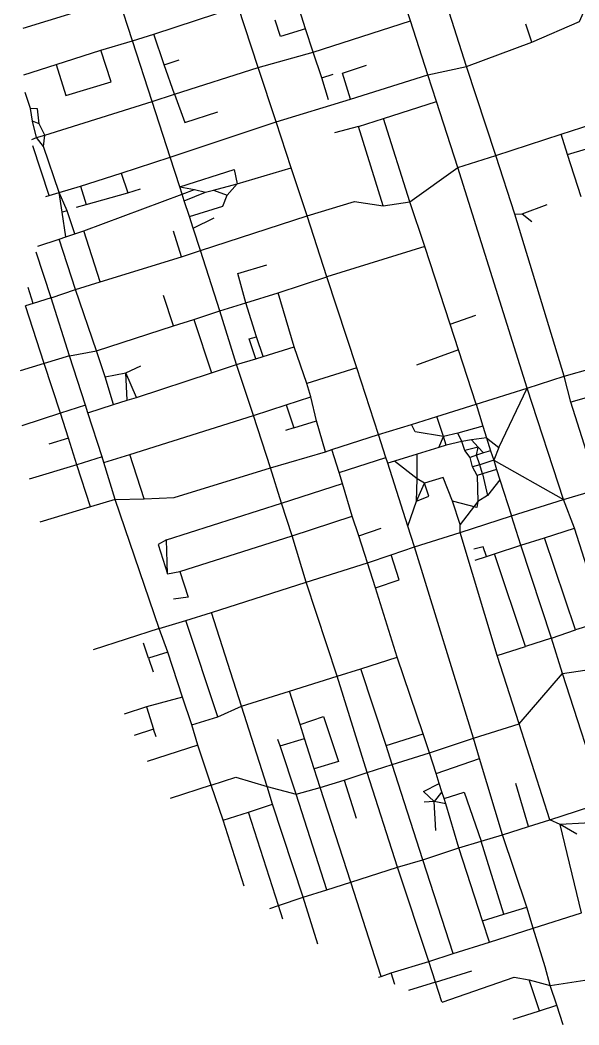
# Model space of a CAD drawing. Header units: metres. Extents: x 630184 to 632769, y 4834503 to 4837449.
# Drawn here: x 630184 to 631272, y 4834510 to 4836467 of the extents above; entities that cross this region are included whole.
import ezdxf

# ---------------------------------------------------------------- set-up
doc = ezdxf.new("R2010")
doc.units = ezdxf.units.M

msp = doc.modelspace()

# ---------------------------------------------------------------- linework, layer by layer
at = {"layer": 'ROADS'}
for points in [[(631053.1, 4836376.9), (630967, 4836645.9)], [(630943.7, 4836465.9), (630920.8, 4836535.9)], [(631180.2, 4836424), (631273.3, 4836464.6), (631295.1, 4836515.2), (631373.4, 4836540.4)], [(630189.7, 4836451.2), (630375.9, 4836509.2)], [(630402.8, 4836426.6), (630375.9, 4836509.2)], [(630739.4, 4836449.8), (630715.5, 4836526.9)], [(630444.4, 4836439.4), (630608.3, 4836493.9)], [(630647.2, 4836374.6), (630608.3, 4836493.9)], [(630739.4, 4836449.8), (630690.6, 4836435), (630680.1, 4836466.9)], [(630754.1, 4836404.8), (630739.4, 4836449.8)], [(630754.1, 4836404.8), (630943.7, 4836465.9)], [(630978, 4836360.8), (630943.7, 4836465.9)], [(631180.2, 4836424), (631168.5, 4836459.2)], [(630402.8, 4836426.6), (630444.4, 4836439.4)], [(630464.3, 4836380.1), (630444.4, 4836439.4)], [(630340.6, 4836408.3), (630402.8, 4836426.6)], [(630441.1, 4836308.5), (630402.8, 4836426.6)], [(631053.1, 4836376.9), (631180.2, 4836424)], [(630253.6, 4836380.9), (630272.5, 4836320.2), (630361.2, 4836347.2), (630340.6, 4836408.3)], [(630253.6, 4836380.9), (630340.6, 4836408.3)], [(630647.2, 4836374.6), (630754.1, 4836404.8)], [(630771, 4836354.5), (630754.1, 4836404.8)], [(630191.1, 4836360.8), (630253.6, 4836380.9)], [(630464.3, 4836380.1), (630493.5, 4836389.5)], [(630484.5, 4836322.6), (630464.3, 4836380.1)], [(630484.5, 4836322.6), (630647.2, 4836374.6)], [(630682, 4836268.7), (630647.2, 4836374.6)], [(630827.2, 4836313.2), (630811.4, 4836363.6), (630858.3, 4836379.2)], [(630978, 4836360.8), (631053.1, 4836376.9)], [(631110.3, 4836203.4), (631053.1, 4836376.9)], [(630771, 4836354.5), (630793.5, 4836361.5)], [(630784.5, 4836311.7), (630771, 4836354.5)], [(630827.2, 4836313.2), (630978, 4836360.8)], [(630994.7, 4836308.4), (630978, 4836360.8)], [(630203.8, 4836294.8), (630193.3, 4836326.4)], [(630441.1, 4836308.5), (630484.5, 4836322.6)], [(630484.5, 4836322.6), (630504.5, 4836267.9), (630568.4, 4836288.4)], [(630682, 4836268.7), (630827.2, 4836313.2)], [(630220.7, 4836264.9), (630217.8, 4836294.1), (630203.8, 4836294.8)], [(630207.6, 4836270.1), (630203.8, 4836294.8)], [(630231.8, 4836243.2), (630441.1, 4836308.5)], [(630475.8, 4836200.1), (630441.1, 4836308.5)], [(630891.2, 4836275.2), (630994.7, 4836308.4)], [(631036.4, 4836179.8), (630994.7, 4836308.4)], [(630842.9, 4836259.9), (630891.2, 4836275.2)], [(630942.6, 4836112.9), (630891.2, 4836275.2)], [(631237.1, 4836244.9), (631338, 4836277.3)], [(630215.6, 4836238.2), (630207.6, 4836270.1)], [(630220.7, 4836264.9), (630207.6, 4836270.1)], [(630231.8, 4836243.2), (630220.7, 4836264.9)], [(630475.8, 4836200.1), (630682, 4836268.7)], [(630711.5, 4836179.2), (630682, 4836268.7)], [(630842.9, 4836259.9), (630795.7, 4836247.4)], [(630890.5, 4836105.5), (630842.9, 4836259.9)], [(630206.5, 4836234.7), (630215.6, 4836238.2)], [(630215.6, 4836238.2), (630231.8, 4836243.2)], [(630229.2, 4836220.8), (630215.6, 4836238.2)], [(630229.2, 4836220.8), (630231.8, 4836243.2)], [(631110.3, 4836203.4), (631237.1, 4836244.9)], [(631250, 4836205.3), (631237.1, 4836244.9)], [(630240.2, 4836125.7), (630208.5, 4836222.1)], [(630260, 4836131.2), (630229.2, 4836220.8)], [(631250, 4836205.3), (631286.9, 4836216.4), (631300.1, 4836174.4)], [(630380.2, 4836169.3), (630475.8, 4836200.1)], [(630494.8, 4836142.3), (630475.8, 4836200.1)], [(631036.4, 4836179.8), (631110.3, 4836203.4)], [(631147.1, 4836089.4), (631110.3, 4836203.4)], [(631276.1, 4836123), (631250, 4836205.3)], [(630494.8, 4836142.3), (630600.8, 4836176.3), (630606.5, 4836148.1)], [(630606.5, 4836148.1), (630711.5, 4836179.2)], [(630742.9, 4836085.7), (630711.5, 4836179.2)], [(630942.6, 4836112.9), (631036.4, 4836179.8)], [(631171.2, 4835750.1), (631036.4, 4836179.8)], [(630301.1, 4836143.5), (630380.2, 4836169.3)], [(630380.2, 4836169.3), (630393.2, 4836130.4)], [(630260, 4836131.2), (630301.1, 4836143.5)], [(630301.1, 4836143.5), (630312, 4836108.1)], [(630393.2, 4836130.4), (630418.4, 4836138.5)], [(630499, 4836128.4), (630494.8, 4836142.3)], [(630494.8, 4836142.3), (630523.5, 4836137.5)], [(630499, 4836128.4), (630523.5, 4836137.5)], [(630523.5, 4836137.5), (630544.9, 4836131.8)], [(630544.9, 4836131.8), (630560.6, 4836136)], [(630560.6, 4836136), (630606.5, 4836148.1)], [(630560.6, 4836136), (630586.7, 4836126.1)], [(630586.7, 4836126.1), (630606.5, 4836148.1)], [(630233.7, 4836123.5), (630240.2, 4836125.7)], [(630240.2, 4836125.7), (630260, 4836131.2)], [(630265.3, 4836093.2), (630260, 4836131.2)], [(630275.2, 4836095.9), (630260, 4836131.2)], [(630307.6, 4836056.7), (630499, 4836128.4)], [(630312, 4836108.1), (630393.2, 4836130.4)], [(630503.4, 4836114.9), (630499, 4836128.4)], [(630503.4, 4836114.9), (630544.9, 4836131.8)], [(630513.4, 4836084.3), (630578.7, 4836104.5), (630586.7, 4836126.1)], [(630293.4, 4836102.8), (630312, 4836108.1)], [(630513.4, 4836084.3), (630503.4, 4836114.9)], [(630742.9, 4836085.7), (630834.8, 4836114.1), (630890.5, 4836105.5)], [(630890.5, 4836105.5), (630942.6, 4836112.9)], [(630972.1, 4836026.1), (630942.6, 4836112.9)], [(631161.3, 4836089.7), (631209.8, 4836108.2)], [(630275.2, 4836095.9), (630265.3, 4836093.2)], [(630272.7, 4836044.8), (630265.3, 4836093.2)], [(630290.1, 4836050.6), (630275.2, 4836095.9)], [(630520.6, 4836061.9), (630513.4, 4836084.3)], [(630520.6, 4836061.9), (630561.4, 4836082)], [(630534.8, 4836018.2), (630742.9, 4836085.7)], [(630781.3, 4835966.8), (630742.9, 4836085.7)], [(631147.1, 4836089.4), (631161.3, 4836089.7)], [(631243.2, 4835773.4), (631147.1, 4836089.4)], [(631161.3, 4836089.7), (631180.4, 4836074.7)], [(630534.8, 4836018.2), (630520.6, 4836061.9)], [(630218, 4836026.9), (630259.5, 4836040.5)], [(630259.5, 4836040.5), (630272.7, 4836044.8)], [(630291.7, 4835942.1), (630259.5, 4836040.5)], [(630272.7, 4836044.8), (630290.1, 4836050.6)], [(630290.1, 4836050.6), (630307.6, 4836056.7)], [(630339.3, 4835957.4), (630307.6, 4836056.7)], [(630498, 4836006.3), (630482.7, 4836055.8)], [(630498, 4836006.3), (630534.8, 4836018.2)], [(630572.6, 4835900.7), (630534.8, 4836018.2)], [(630972.1, 4836026.1), (630781.3, 4835966.8)], [(631021.5, 4835874.8), (630972.1, 4836026.1)], [(630244.4, 4835926.1), (630215.2, 4836014.9)], [(630339.3, 4835957.4), (630498, 4836006.3)], [(630623, 4835916.4), (630607.6, 4835973.5), (630663.9, 4835990.5)], [(630685.9, 4835935.8), (630781.3, 4835966.8)], [(630839.1, 4835790.1), (630781.3, 4835966.8)], [(630209.2, 4835915.3), (630199.1, 4835946)], [(630244.4, 4835926.1), (630291.7, 4835942.1)], [(630291.7, 4835942.1), (630339.3, 4835957.4)], [(630332.3, 4835823), (630291.7, 4835942.1)], [(630244.4, 4835926.1), (630209.2, 4835915.3)], [(630280, 4835813.5), (630244.4, 4835926.1)], [(630482.1, 4835871.5), (630463, 4835930.6)], [(630623, 4835916.4), (630685.9, 4835935.8)], [(630717.5, 4835831), (630685.9, 4835935.8)], [(630194.4, 4835910.7), (630194.2, 4835910.6)], [(630209.2, 4835915.3), (630194.4, 4835910.7)], [(630230.4, 4835798.2), (630194.4, 4835910.7)], [(630572.6, 4835900.7), (630623, 4835916.4)], [(630644.3, 4835850.5), (630623, 4835916.4)], [(630482.1, 4835871.5), (630521.8, 4835884.2)], [(630521.8, 4835884.2), (630572.6, 4835900.7)], [(630521.8, 4835884.2), (630556.3, 4835780.3)], [(630605.3, 4835796.4), (630572.6, 4835900.7)], [(631021.5, 4835874.8), (631070.9, 4835892.5)], [(630332.3, 4835823), (630482.1, 4835871.5)], [(631037.5, 4835824.8), (631021.5, 4835874.8)], [(630642.4, 4835807.3), (630630, 4835846.6), (630644.3, 4835850.5)], [(630657.3, 4835811.9), (630644.3, 4835850.5)], [(630280, 4835813.5), (630332.3, 4835823)], [(630349.2, 4835772), (630332.3, 4835823)], [(630657.3, 4835811.9), (630717.5, 4835831)], [(630741.8, 4835759.2), (630717.5, 4835831)], [(631037.5, 4835824.8), (630955.5, 4835794.9)], [(631071.6, 4835718.8), (631037.5, 4835824.8)], [(630280, 4835813.5), (630230.4, 4835798.2)], [(630311, 4835716.9), (630280, 4835813.5)], [(630605.3, 4835796.4), (630642.4, 4835807.3)], [(630642.4, 4835807.3), (630657.3, 4835811.9)], [(630230.4, 4835798.2), (630183.6, 4835783.8)], [(630262.3, 4835701.5), (630230.4, 4835798.2)], [(630389.8, 4835780.3), (630418.9, 4835793.9)], [(630556.3, 4835780.3), (630605.3, 4835796.4)], [(630638.3, 4835696.7), (630605.3, 4835796.4)], [(630839.1, 4835790.1), (630741.8, 4835759.2)], [(630881.8, 4835659.8), (630839.1, 4835790.1)], [(631243.2, 4835773.4), (631298.6, 4835789.5)], [(630349.2, 4835772), (630389.8, 4835780.3)], [(630365.6, 4835718.2), (630349.2, 4835772)], [(630392.3, 4835726.6), (630389.8, 4835780.3)], [(630410.2, 4835732.2), (630389.8, 4835780.3)], [(630410.2, 4835732.2), (630556.3, 4835780.3)], [(631171.2, 4835750.1), (631243.2, 4835773.4)], [(631256.1, 4835722.8), (631243.2, 4835773.4)], [(630749.9, 4835733.3), (630741.8, 4835759.2)], [(631071.6, 4835718.8), (631171.2, 4835750.1)], [(631116.2, 4835634.4), (631171.2, 4835750.1)], [(631241.9, 4835533.3), (631171.2, 4835750.1)], [(630365.6, 4835718.2), (630392.3, 4835726.6)], [(630392.3, 4835726.6), (630410.2, 4835732.2)], [(630701.8, 4835717.8), (630749.9, 4835733.3)], [(630760.8, 4835686.8), (630749.9, 4835733.3)], [(631315.7, 4835740), (631256.1, 4835722.8)], [(630311, 4835716.9), (630262.3, 4835701.5)], [(630315.7, 4835702.1), (630311, 4835716.9)], [(630315.7, 4835702.1), (630365.6, 4835718.2)], [(630638.3, 4835696.7), (630701.8, 4835717.8)], [(630701.8, 4835717.8), (630716.9, 4835672.7)], [(630995.4, 4835695.1), (631071.6, 4835718.8)], [(631071.6, 4835718.8), (631085, 4835676)], [(631295.2, 4835600.1), (631256.1, 4835722.8)], [(630262.3, 4835701.5), (630187.1, 4835677.2)], [(630277.7, 4835652.6), (630262.3, 4835701.5)], [(630343.3, 4835616.4), (630315.7, 4835702.1)], [(630397.5, 4835621.2), (630638.3, 4835696.7)], [(630671.2, 4835595.1), (630638.3, 4835696.7)], [(630716.9, 4835672.7), (630760.8, 4835686.8)], [(630778.3, 4835626.5), (630760.8, 4835686.8)], [(630946.1, 4835679.8), (630995.4, 4835695.1)], [(631008, 4835656.3), (630995.4, 4835695.1)], [(630716.9, 4835672.7), (630700.7, 4835667.8)], [(630881.8, 4835659.8), (630946.1, 4835679.8)], [(631008, 4835656.3), (630953.2, 4835665.2), (630946.1, 4835679.8)], [(631085, 4835676), (631036.1, 4835662.7)], [(631085, 4835676), (631091.7, 4835653.5)], [(630277.7, 4835652.6), (630239.7, 4835640.9)], [(630294.1, 4835601.1), (630277.7, 4835652.6)], [(630790.8, 4835630.6), (630881.8, 4835659.8)], [(630895.9, 4835615.2), (630881.8, 4835659.8)], [(630999.2, 4835634.7), (631008, 4835656.3)], [(631036.1, 4835662.7), (631008, 4835656.3)], [(631013.6, 4835639.1), (631008, 4835656.3)], [(631043.7, 4835646.5), (631013.6, 4835639.1)], [(631043.7, 4835646.5), (631036.1, 4835662.7)], [(631062.6, 4835649.9), (631043.7, 4835646.5)], [(631049.5, 4835629), (631043.7, 4835646.5)], [(631091.7, 4835653.5), (631062.6, 4835649.9)], [(631075.4, 4835635.5), (631062.6, 4835649.9)], [(631091.7, 4835653.5), (631100, 4835628.4)], [(631091.7, 4835653.5), (631116.2, 4835634.4)], [(630778.3, 4835626.5), (630790.8, 4835630.6)], [(630805.2, 4835585.7), (630790.8, 4835630.6)], [(630999.2, 4835634.7), (630956.6, 4835621.8)], [(631013.6, 4835639.1), (630999.2, 4835634.7)], [(631075.4, 4835635.5), (631049.5, 4835629)], [(631060.2, 4835615.5), (631049.5, 4835629)], [(631072.5, 4835619.7), (631075.4, 4835635.5)], [(631086.1, 4835624), (631075.4, 4835635.5)], [(631100, 4835628.4), (631086.1, 4835624)], [(631100, 4835628.4), (631106, 4835609.8)], [(631116.2, 4835634.4), (631106, 4835609.8)], [(630343.3, 4835616.4), (630294.1, 4835601.1)], [(630347, 4835605.6), (630343.3, 4835616.4)], [(630347, 4835605.6), (630397.5, 4835621.2)], [(630425.4, 4835534.8), (630397.5, 4835621.2)], [(630671.2, 4835595.1), (630778.3, 4835626.5)], [(630805.2, 4835585.7), (630895.9, 4835615.2)], [(630899.5, 4835604.3), (630895.9, 4835615.2)], [(630913, 4835608.3), (630899.5, 4835604.3)], [(630956.6, 4835621.8), (630913, 4835608.3)], [(630957.2, 4835573.9), (630913, 4835608.3)], [(630957.2, 4835573.9), (630956.6, 4835621.8)], [(631072.5, 4835619.7), (631060.2, 4835615.5)], [(631064.5, 4835596.8), (631060.2, 4835615.5)], [(631086.1, 4835624), (631072.5, 4835619.7)], [(631078.8, 4835601.2), (631072.5, 4835619.7)], [(631106, 4835609.8), (631078.8, 4835601.2)], [(631106, 4835609.8), (631241.9, 4835533.3)], [(631106, 4835609.8), (631111.7, 4835592)], [(630294.1, 4835601.1), (630201.6, 4835573.3)], [(630320.8, 4835519.2), (630294.1, 4835601.1)], [(630368.5, 4835533.4), (630347, 4835605.6)], [(630425.4, 4835534.8), (630484, 4835537.4), (630671.2, 4835595.1)], [(630692.7, 4835526.5), (630671.2, 4835595.1)], [(630938.9, 4835481.7), (630899.5, 4835604.3)], [(631078.8, 4835601.2), (631064.5, 4835596.8)], [(631073.8, 4835579.9), (631064.5, 4835596.8)], [(631084.3, 4835583.2), (631078.8, 4835601.2)], [(631111.7, 4835592), (631084.3, 4835583.2)], [(631111.7, 4835592), (631117.9, 4835571.6)], [(630811.6, 4835564.7), (630805.2, 4835585.7)], [(630955.7, 4835530.2), (630957.2, 4835573.9)], [(630971.4, 4835565.1), (630957.2, 4835573.9)], [(631025.8, 4835530), (631007.8, 4835576.2), (630971.4, 4835565.1)], [(631084.3, 4835583.2), (631073.8, 4835579.9)], [(631073.8, 4835579.9), (631075, 4835529.7)], [(631084.3, 4835583.2), (631094, 4835541.4)], [(631117.9, 4835571.6), (631094, 4835541.4)], [(631117.9, 4835571.6), (631140.8, 4835501.6)], [(630692.7, 4835526.5), (630811.6, 4835564.7)], [(630830.6, 4835501.1), (630811.6, 4835564.7)], [(630955.7, 4835530.2), (630971.4, 4835565.1)], [(630955.7, 4835530.2), (630979.6, 4835539.6), (630971.4, 4835565.1)], [(631241.9, 4835533.3), (631310.2, 4835553.5)], [(630368.5, 4835533.4), (630320.8, 4835519.2)], [(630368.5, 4835533.4), (630425.4, 4835534.8)], [(630454.6, 4835282), (630368.5, 4835533.4)], [(630938.9, 4835481.7), (630955.7, 4835530.2)], [(631040.5, 4835484.9), (631025.8, 4835530)], [(631075, 4835529.7), (631073.3, 4835517.9), (631025.8, 4835530)], [(631075, 4835529.7), (631040.5, 4835484.9)], [(631094, 4835541.4), (631075, 4835529.7)], [(631140.8, 4835501.6), (631241.9, 4835533.3)], [(631263.1, 4835477.7), (631241.9, 4835533.3)], [(630320.8, 4835519.2), (630221.9, 4835489.5)], [(630469, 4835454.9), (630692.7, 4835526.5)], [(630713.3, 4835462.6), (630692.7, 4835526.5)], [(630713.3, 4835462.6), (630830.6, 4835501.1)], [(630843.2, 4835462.8), (630830.6, 4835501.1)], [(631040.9, 4835469.3), (631140.8, 4835501.6)], [(631159.1, 4835444.2), (631140.8, 4835501.6)], [(630843.2, 4835462.8), (630886.7, 4835477.5)], [(630952, 4835441.2), (630938.9, 4835481.7)], [(631040.9, 4835469.3), (631040.5, 4835484.9)], [(631204.9, 4835458.9), (631263.1, 4835477.7)], [(631321.3, 4835296.7), (631263.1, 4835477.7)], [(630469, 4835454.9), (630452.2, 4835446), (630470.8, 4835388.9)], [(630470.8, 4835388.9), (630469, 4835454.9)], [(630494.8, 4835393.1), (630713.3, 4835462.6)], [(630740.7, 4835372.5), (630713.3, 4835462.6)], [(630860.4, 4835410.1), (630843.2, 4835462.8)], [(630952, 4835441.2), (631040.9, 4835469.3)], [(631112.5, 4835229.4), (631040.9, 4835469.3)], [(631159.1, 4835444.2), (631204.9, 4835458.9)], [(631265.5, 4835279.3), (631204.9, 4835458.9)], [(630906.3, 4835425.7), (630952, 4835441.2)], [(631066.8, 4835068.8), (630952, 4835441.2)], [(631091.7, 4835422.6), (631085.3, 4835441.4), (631067.3, 4835436.5)], [(631107.2, 4835427.4), (631159.1, 4835444.2)], [(631218.2, 4835263.6), (631159.1, 4835444.2)], [(630860.4, 4835410.1), (630906.3, 4835425.7)], [(630875.7, 4835361.4), (630921.6, 4835377.1), (630906.3, 4835425.7)], [(631069.8, 4835415.4), (631091.7, 4835422.6)], [(631091.7, 4835422.6), (631107.2, 4835427.4)], [(631168, 4835247.1), (631107.2, 4835427.4)], [(630470.8, 4835388.9), (630494.8, 4835393.1)], [(630494.8, 4835393.1), (630511, 4835343.4), (630482.2, 4835339)], [(630740.7, 4835372.5), (630860.4, 4835410.1)], [(630875.7, 4835361.4), (630860.4, 4835410.1)], [(630556.3, 4835313.6), (630740.7, 4835372.5)], [(630801, 4835189.4), (630740.7, 4835372.5)], [(630918.2, 4835226.6), (630875.7, 4835361.4)], [(630506.4, 4835297.6), (630556.3, 4835313.6)], [(630614.6, 4835130.7), (630556.3, 4835313.6)], [(630454.6, 4835282), (630506.4, 4835297.6)], [(630568.4, 4835110.3), (630506.4, 4835297.6)], [(631321.3, 4835296.7), (631265.5, 4835279.3)], [(630454.6, 4835282), (630325.9, 4835240.7)], [(630471.2, 4835236), (630454.6, 4835282)], [(631218.2, 4835263.6), (631265.5, 4835279.3)], [(631218.2, 4835263.6), (631168, 4835247.1)], [(631239.9, 4835194.8), (631218.2, 4835263.6)], [(630434, 4835224.7), (630424.1, 4835253.6)], [(630471.2, 4835236), (630434, 4835224.7)], [(630500.1, 4835148.6), (630471.2, 4835236)], [(631112.5, 4835229.4), (631168, 4835247.1)], [(630434, 4835224.7), (630442.9, 4835197.6)], [(630847.1, 4835203.3), (630918.2, 4835226.6)], [(630968.8, 4835077.2), (630918.2, 4835226.6)], [(631155.6, 4835096.8), (631112.5, 4835229.4)], [(630801, 4835189.4), (630847.1, 4835203.3)], [(630896.3, 4835054.5), (630847.1, 4835203.3)], [(631239.9, 4835194.8), (631349.1, 4835210.7)], [(630708.1, 4835160.1), (630801, 4835189.4)], [(630859.8, 4835001.9), (630801, 4835189.4)], [(631155.6, 4835096.8), (631239.9, 4835194.8)], [(631321.1, 4834943.6), (631239.9, 4835194.8)], [(630614.6, 4835130.7), (630708.1, 4835160.1)], [(630728.8, 4835094.9), (630708.1, 4835160.1)], [(630500.1, 4835148.6), (630429.9, 4835129.5)], [(630518.3, 4835094.6), (630500.1, 4835148.6)], [(630429.9, 4835129.5), (630386.4, 4835115.5)], [(630429.9, 4835129.5), (630443.6, 4835085.8)], [(630568.4, 4835110.3), (630614.6, 4835130.7)], [(630664.5, 4834974.7), (630614.6, 4835130.7)], [(630518.3, 4835094.6), (630568.4, 4835110.3)], [(630728.8, 4835094.9), (630774.5, 4835110.8), (630803.5, 4835022.9), (630756.5, 4835008.6)], [(630443.6, 4835085.8), (630406, 4835073.9)], [(630448.5, 4835071.2), (630443.6, 4835085.8)], [(630529.9, 4835055.1), (630518.3, 4835094.6)], [(630737.4, 4835067.9), (630728.8, 4835094.9)], [(631066.8, 4835068.8), (631155.6, 4835096.8)], [(631215.5, 4834909.6), (631155.6, 4835096.8)], [(630689.9, 4835053.6), (630685.8, 4835065.9)], [(630689.9, 4835053.6), (630737.4, 4835067.9)], [(630756.5, 4835008.6), (630737.4, 4835067.9)], [(630896.3, 4835054.5), (630968.8, 4835077.2)], [(630980.7, 4835039.8), (630968.8, 4835077.2)], [(630980.7, 4835039.8), (631066.8, 4835068.8)], [(631078.6, 4835029), (631066.8, 4835068.8)], [(630529.9, 4835055.1), (630431.3, 4835023)], [(630555.6, 4834976.8), (630529.9, 4835055.1)], [(630721.1, 4834959.7), (630689.9, 4835053.6)], [(630908, 4835017.3), (630896.3, 4835054.5)], [(630908, 4835017.3), (630980.7, 4835039.8)], [(630993.6, 4834999.7), (630980.7, 4835039.8)], [(630993.6, 4834999.7), (631078.6, 4835029)], [(631122.9, 4834880.4), (631078.6, 4835029)], [(630767.9, 4834972.7), (630756.5, 4835008.6)], [(630814.8, 4834986.8), (630859.8, 4835001.9)], [(630859.8, 4835001.9), (630908, 4835017.3)], [(630918.9, 4834817.3), (630859.8, 4835001.9)], [(630967.9, 4834831.3), (630908, 4835017.3)], [(630555.6, 4834976.8), (630604, 4834992.4), (630664.5, 4834974.7)], [(630767.9, 4834972.7), (630814.8, 4834986.8)], [(630814.8, 4834986.8), (630838, 4834913)], [(630999.9, 4834980.1), (630993.6, 4834999.7)], [(630555.6, 4834976.8), (630475.7, 4834951.3)], [(630579.1, 4834908.8), (630555.6, 4834976.8)], [(630675.4, 4834940.3), (630664.5, 4834974.7)], [(630664.5, 4834974.7), (630721.1, 4834959.7)], [(630721.1, 4834959.7), (630767.9, 4834972.7)], [(630827.7, 4834787.9), (630767.9, 4834972.7)], [(630990.1, 4834945), (630969.2, 4834964.9), (630999.9, 4834980.1)], [(631005.2, 4834963.8), (630990.1, 4834945)], [(631005.2, 4834963.8), (630999.9, 4834980.1)], [(631009.4, 4834950.9), (631005.2, 4834963.8)], [(631009.4, 4834950.9), (631048.6, 4834963.6), (631081.5, 4834868)], [(631174, 4834896.7), (631148.9, 4834980)], [(630781.2, 4834773), (630721.1, 4834959.7)], [(630990.1, 4834945), (630970.8, 4834943.7)], [(630993.2, 4834888.7), (630990.1, 4834945)], [(631012.8, 4834940.8), (630990.1, 4834945)], [(631012.8, 4834940.8), (631009.4, 4834950.9)], [(631215.5, 4834909.6), (631321.1, 4834943.6)], [(630579.1, 4834908.8), (630628.3, 4834924.4)], [(630628.3, 4834924.4), (630675.4, 4834940.3)], [(630686.6, 4834742.4), (630628.3, 4834924.4)], [(630735.1, 4834758.6), (630675.4, 4834940.3)], [(631038.3, 4834855.1), (631012.8, 4834940.8)], [(630620.2, 4834780.2), (630579.1, 4834908.8)], [(631174, 4834896.7), (631215.5, 4834909.6)], [(631235.3, 4834900.4), (631215.5, 4834909.6)], [(631330.5, 4834905.8), (631235.3, 4834900.4)], [(631122.9, 4834880.4), (631174, 4834896.7)], [(631276.7, 4834728.3), (631235.3, 4834900.4)], [(631267.6, 4834881.7), (631235.3, 4834900.4)], [(631038.3, 4834855.1), (631081.5, 4834868)], [(631081.5, 4834868), (631122.9, 4834880.4)], [(631125.6, 4834725.6), (631081.5, 4834868)], [(631170.2, 4834739.1), (631122.9, 4834880.4)], [(630967.9, 4834831.3), (631038.3, 4834855.1)], [(631084, 4834713), (631038.3, 4834855.1)], [(630918.9, 4834817.3), (630967.9, 4834831.3)], [(631027.3, 4834648.9), (630967.9, 4834831.3)], [(630827.7, 4834787.9), (630918.9, 4834817.3)], [(630979.6, 4834633.8), (630918.9, 4834817.3)], [(630781.2, 4834773), (630827.7, 4834787.9)], [(630886.6, 4834604.6), (630827.7, 4834787.9)], [(630735.1, 4834758.6), (630781.2, 4834773)], [(630686.6, 4834742.4), (630735.1, 4834758.6)], [(630763.5, 4834667.5), (630735.1, 4834758.6)], [(630669.8, 4834737), (630686.6, 4834742.4)], [(630695, 4834716.3), (630686.6, 4834742.4)], [(631125.6, 4834725.6), (631170.2, 4834739.1)], [(631182.9, 4834698.8), (631170.2, 4834739.1)], [(631182.9, 4834698.8), (631276.7, 4834728.3)], [(631084, 4834713), (631125.6, 4834725.6)], [(631097.6, 4834671.3), (631084, 4834713)], [(631097.6, 4834671.3), (631182.9, 4834698.8)], [(631206.2, 4834623), (631182.9, 4834698.8)], [(631027.3, 4834648.9), (631097.6, 4834671.3)], [(630979.6, 4834633.8), (631027.3, 4834648.9)], [(630906.3, 4834611.3), (630979.6, 4834633.8)], [(630992.8, 4834593.3), (630979.6, 4834633.8)], [(630886.6, 4834604.6), (630906.3, 4834611.3)], [(630913.4, 4834588.8), (630906.3, 4834611.3)], [(630992.8, 4834593.3), (631063.6, 4834615.6)], [(631216.2, 4834587), (631206.2, 4834623)], [(630881.6, 4834603.1), (630886.6, 4834604.6)], [(630992.8, 4834593.3), (630939.9, 4834577)], [(631005.1, 4834554.9), (630992.8, 4834593.3)], [(631005.5, 4834554.7), (631145.5, 4834603.3)], [(631145.5, 4834603.3), (631175, 4834597.6)], [(631195, 4834537.6), (631175, 4834597.6)], [(631175, 4834597.6), (631216.2, 4834587)], [(631216.2, 4834587), (631317.5, 4834602.5)], [(631229.1, 4834548.6), (631216.2, 4834587)], [(631144.1, 4834521.2), (631195, 4834537.6)], [(631195, 4834537.6), (631229.1, 4834548.6)], [(631241.5, 4834510.1), (631229.1, 4834548.6)]]:
    msp.add_lwpolyline(points, dxfattribs=at)

doc.saveas('drawing.dxf')
